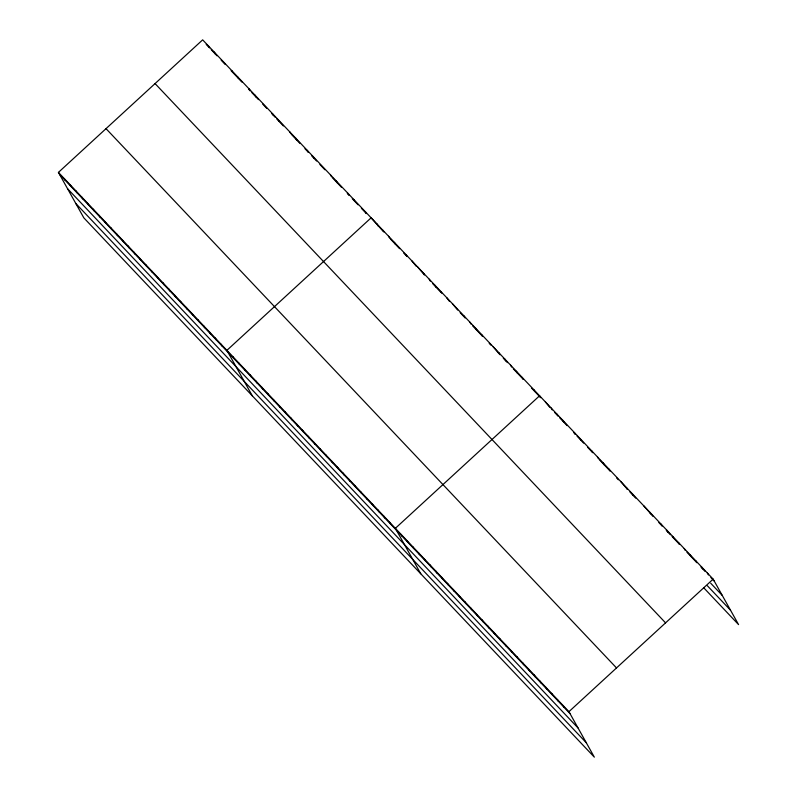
<?xml version="1.0" encoding="UTF-8"?>
<svg xmlns="http://www.w3.org/2000/svg" width="797" height="797" viewBox="0 0 797 797"><rect width="100%" height="100%" fill="white"/><g stroke="black" fill="none" stroke-linecap="round" stroke-linejoin="round"><path stroke-width="1.2" d="M58.43 172.391L568.928 711.671L594.343 757.15L83.844 217.87L58.43 172.391L202.657 39.85L713.156 579.13L738.57 624.609L703.861 587.937M568.928 711.671L713.156 579.13M206.214 44.403L208.704 47.033M211.195 49.663L217.003 55.8M221.158 60.183L225.302 64.567M231.11 70.704L241.899 82.101M248.544 89.115L250.198 90.868L249.132 88.945M251.862 92.621L258.497 99.635M262.651 104.018L266.796 108.402M271.777 113.662L275.095 117.169M276.758 118.922L283.393 125.936M291.692 134.693L299.991 143.46M304.972 148.72L308.29 152.227L307.224 150.314M311.617 155.734L316.588 160.994M319.916 164.501L324.887 169.761M332.359 177.651L341.485 187.295M347.293 193.432L348.956 195.185L347.881 193.263M352.274 198.692L358.082 204.829M361.41 208.336L366.381 213.596L365.315 211.673M382.978 231.13L371.123 217.81L226.896 350.351L252.31 395.83M390.45 239.02L399.576 248.664M403.73 253.047L407.048 256.554L405.972 254.632M416.173 266.198L411.78 260.768M432.771 283.732L441.07 292.499M449.369 301.266L446.639 297.59M457.667 310.033L452.447 303.727M460.158 312.663L465.139 317.923L464.063 316.001M472.611 325.814L482.564 336.334L481.498 334.411M489.209 343.348L490.862 345.101M499.161 353.858L493.114 346.685M503.315 358.242L507.46 362.625M513.268 368.762L523.231 379.282L522.155 377.37M531.529 388.049L540.655 397.693L539.589 395.77L395.362 528.311L420.776 573.79M549.751 407.297L545.367 401.887M554.712 412.537L558.02 416.034L556.944 414.111M559.673 417.777L567.105 425.638M573.72 432.622L575.374 434.365L574.298 432.442M577.028 436.108L583.643 443.102M587.768 447.466L592.729 452.706L591.653 450.783M599.344 459.69L610.084 471.037L609.018 469.114M616.699 478.021L618.352 479.774M629.919 491.988L635.707 498.105M653.062 516.436L643.727 505.786M658.85 522.553L662.158 526.04L661.082 524.127M666.292 530.413L670.426 534.777M672.08 536.52L679.512 544.381L678.436 542.458M686.954 552.241L696.877 562.712L695.801 560.799M701.001 567.085L705.136 571.449M710.924 577.556L714.232 581.053M710.695 583.205L722.261 595.429M707.397 585.785L730.54 610.233M155.056 83.585L665.565 622.865M106.021 128.656L616.519 667.936M59.506 174.314L570.004 713.594M67.536 188.69L578.034 727.97M75.815 203.494L586.313 742.774M707.367 573.013L708.443 574.936M701.579 566.906L702.655 568.829M690.013 554.682L691.089 556.605M684.224 548.575L685.3 550.488M672.658 536.351L673.734 538.264M666.87 530.234L667.946 532.157M649.515 511.903L650.591 513.826M632.16 493.562L633.226 495.485M626.372 487.455L627.448 489.378L620.584 481.338M603.229 463.007L604.305 464.93M597.441 456.89L598.517 458.813M580.086 438.559L581.162 440.482M562.732 420.218L563.798 422.141M551.155 407.994L552.231 409.917M533.771 389.633L534.847 391.556M516.346 371.233L517.422 373.145M510.538 365.096L511.614 367.009M504.73 358.959L505.806 360.872M498.922 352.822L499.998 354.735M475.679 328.274L476.755 330.197M469.871 322.137L470.947 324.06M440.831 291.453L441.907 293.376M435.023 285.316L436.098 287.239M429.214 279.179L430.28 281.102M423.406 273.042L424.472 274.965L417.588 266.905M394.356 242.358L395.432 244.28M388.547 236.221L389.623 238.144M382.739 230.084L383.815 232.007M376.931 223.947L378.007 225.87M353.689 199.399L354.765 201.322M336.264 180.989L337.34 182.911M330.456 174.852L331.532 176.775M313.032 156.441L314.098 158.364M295.597 138.04L296.673 139.953M289.789 131.904L290.865 133.816M278.173 119.63L279.249 121.552M272.365 113.493L273.441 115.416M254.94 95.082L256.006 97.005M237.506 76.671L238.582 78.594M231.698 70.534L232.774 72.457M214.273 52.124L215.349 54.047M208.465 45.987L209.541 47.91M563.14 705.554L564.216 707.477M557.362 699.447L558.428 701.37M551.574 693.34L552.65 695.253M545.786 687.223L546.862 689.146M539.997 681.116L541.073 683.029M534.219 674.999L535.285 676.922M528.431 668.892L529.507 670.805M522.643 662.775L523.719 664.698M516.854 656.668L517.93 658.581M511.076 650.551L512.142 652.474M505.288 644.444L506.364 646.367M499.5 638.327L500.576 640.25M493.712 632.22L494.788 634.143M487.933 626.103L488.999 628.026M482.145 619.996L483.221 621.919M476.357 613.879L477.433 615.802M470.569 607.772L471.645 609.695M464.79 601.655L465.856 603.578M459.002 595.548L460.078 597.471M453.214 589.431L454.29 591.354M447.426 583.324L448.502 585.247M441.648 577.207L442.714 579.13M435.859 571.1L436.935 573.023M430.071 564.983L431.147 566.906M424.283 558.876L425.359 560.799M418.505 552.759L419.571 554.682M412.716 546.652L413.792 548.575M406.928 540.535L408.004 542.458M401.14 534.428L402.216 536.351M389.554 522.174L390.62 524.097M383.736 516.038L384.812 517.96M377.927 509.911L379.003 511.823M372.119 503.774L373.195 505.687M366.311 497.637L367.387 499.55M360.503 491.5L361.579 493.413M354.695 485.363L355.771 487.276M348.887 479.226L349.963 481.149M343.079 473.089L344.145 475.012M337.27 466.952L338.336 468.875M331.452 460.815L332.528 462.738M325.644 454.679L326.72 456.601M319.836 448.542L320.912 450.464M314.028 442.405L315.104 444.327M308.22 436.268L309.296 438.191M302.412 430.131L303.488 432.054M296.604 423.994L297.68 425.917M290.795 417.857L291.871 419.78M284.987 411.72L286.053 413.643M279.179 405.583L280.245 407.506M273.361 399.446L274.437 401.369M267.553 393.31L268.629 395.232M261.745 387.173L262.821 389.095M255.937 381.036L257.013 382.958M250.128 374.899L251.204 376.822M244.32 368.762L245.396 370.685M238.512 362.625L239.588 364.548M232.704 356.488L233.78 358.411M221.088 344.214L222.154 346.137M215.27 338.077L216.346 340M209.462 331.941L210.538 333.863M203.653 325.804L204.729 327.726M197.845 319.667L198.921 321.589M192.037 313.53L193.113 315.453M186.229 307.393L187.305 309.316M180.421 301.256L181.497 303.179M174.613 295.119L175.689 297.042M168.805 288.982L169.871 290.905M162.996 282.855L164.062 284.768M157.178 276.718L158.254 278.631M151.37 270.582L152.446 272.494M145.562 264.445L146.638 266.357M139.754 258.308L140.83 260.22M133.946 252.171L135.022 254.094M128.138 246.034L129.214 247.957M122.33 239.897L123.405 241.82M116.521 233.76L117.597 235.683M110.713 227.623L111.779 229.546M104.905 221.486L105.971 223.409M99.087 215.349L100.163 217.272M93.279 209.213L94.355 211.135M87.471 203.076L88.547 204.998M81.663 196.939L82.739 198.861M75.854 190.802L76.93 192.725M70.046 184.665L71.122 186.588M64.238 178.528L65.314 180.451"/></g></svg>
